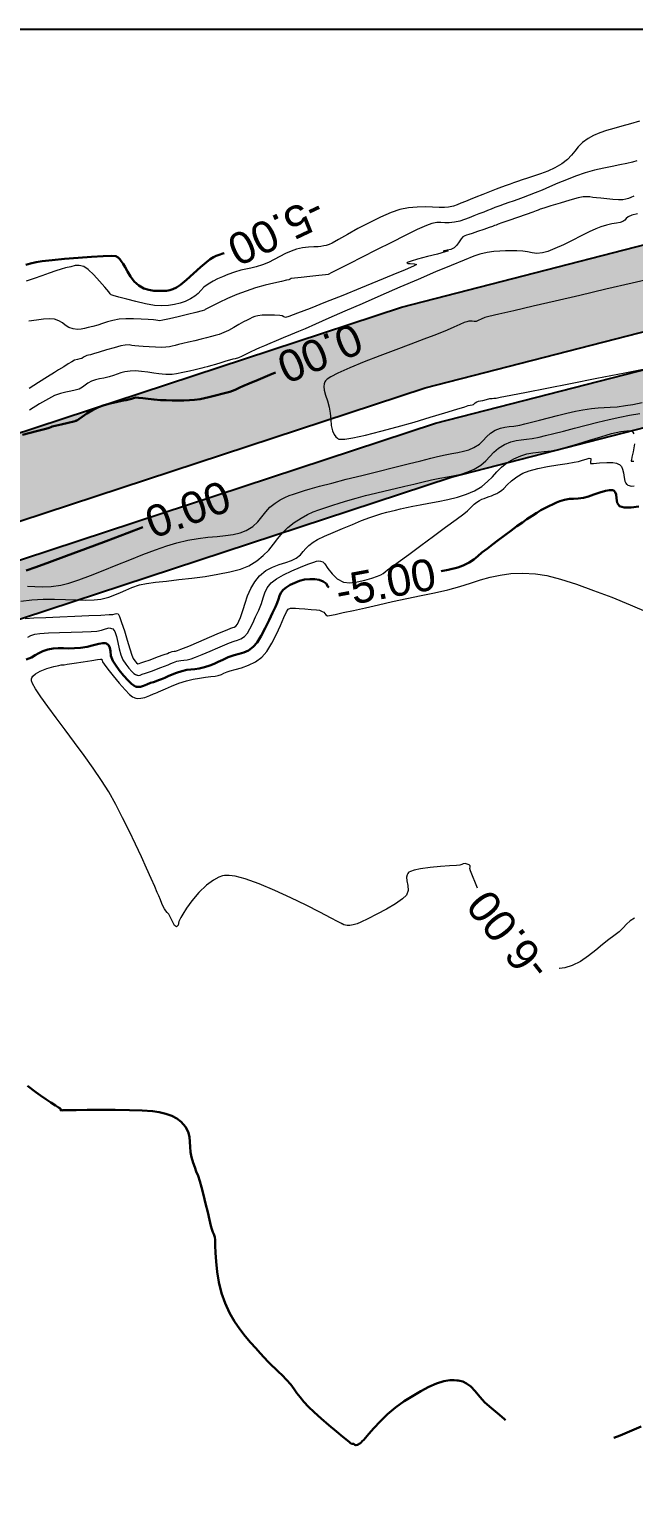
# Model space of a CAD drawing. Header units: metres. Extents: x 2662 to 3279, y 1027 to 1511.
# Drawn here: x 2917.3 to 2974.5, y 1308.1 to 1448 of the extents above; entities that cross this region are included whole.
import ezdxf

# ---------------------------------------------------------------- set-up
doc = ezdxf.new("R2010")
doc.units = ezdxf.units.M
doc.header["$LTSCALE"] = 1000
doc.layers.add('01 main point', color=1, linetype='Continuous')
doc.layers.add('BREAKWATER', color=210, linetype='Continuous')
for name, color, linetype, lineweight in [('CONT-MJR', 251, 'Continuous', 30), ('CONT-MNR', 252, 'Continuous', 9), ('TEXT KONT', 3, 'Continuous', 15)]:
    doc.layers.add(name, color=color, linetype=linetype, lineweight=lineweight)
doc.styles.get("Standard").update_dxf_attribs({"font": 'arial.ttf'})

# ---------------------------------------------------------------- blocks, each defined once
blk = doc.blocks.new('Break Water Opsi 1')
at = {"transparency": 33554636}
h = blk.add_hatch(dxfattribs=at)
h.set_pattern_fill('GRAVEL', scale=3)
h.set_pattern_definition([(228.012787504, (2.1637, 1.29784), (-24, -27), [0.403608, -39.957264141]), (184.969740728, (1.8937, 0.99784), (36, 3), [0.692604, -68.567774284]), (132.51044708, (1.2037, 0.93784), (30, -33), [0.488364, -48.348097788]), (267.273689006, (0.0337, 0.18784), (3, 60), [0.630714, -62.440674125]), (292.833654178, (0.0037, -0.44216), (-15, 36), [0.618465, -61.228119384]), (357.273689006, (0.2437, -1.01216), (-60, 3), [0.630714, -62.440674125]), (37.694240467, (0.8737, -1.04216), (-39, -30), [0.834087, -82.574545647]), (72.255328375, (1.5337, -0.53216), (21, 66), [0.787464, -77.95896449]), (121.429565615, (1.7737, 0.21784), (-24, 39), [0.63285, -62.65221933]), (175.23635831, (1.4437, 0.75784), (33, -3), [0.722496, -35.402287736]), (222.397437798, (0.7237, 0.817845), (-36, -33), [0.934344, -92.500125014]), (138.814074834, (3.0037, 0.15784), (-21, 18), [0.318903, -31.571534438]), (171.46923439, (2.7637, 0.36784), (39, -6), [0.606711, -60.064534248]), (225, (2.1637, 0.4578), (-3e-16, -3), [0.424263, -3.818377687]), (203.19859051, (1.9537, 0.81784), (15, 6), [0.228474, -22.618845318]), (291.80140949, (1.7437, 0.72784), (-3, 9), [0.323109, -15.832385421]), (30.96375653, (1.8637, 0.42784), (9, 6), [0.524787, -16.968068685]), (161.56505118, (2.3137, 0.6978), (6, -3), [0.379473, -9.10735998]), (16.389540334, (0.0037, 0.72784), (30, 9), [0.5316, -52.62853544]), (70.34617594, (0.5137, 0.87784), (-12, -33.00000000001), [0.445983, -44.152223242]), (293.19859051, (2.3137, 1.29784), (-6, 15), [0.456945, -22.390374318]), (343.610459666, (2.4937, 0.87784), (-30, 9), [0.5316, -52.62853544]), (339.44395478, (0.0037, -1.13216), (-15, 6), [0.51264, -25.119371236]), (294.77514057, (0.4837, -1.31216), (-15, 33), [0.429534, -42.52392919]), (66.80140949, (2.3437, -1.70216), (6, 15), [0.456945, -22.390374318]), (17.354024636, (2.5237, -1.28216), (-39, -12), [0.502893, -49.786270843]), (69.44395478, (0.8737, -1.70216), (-6, -15), [0.25632, -25.375691236]), (101.30993247, (2.1637, -1.70216), (-3, 12), [0.15297, -15.14408854]), (165.96375653, (2.1337, -1.55216), (9, -3), [0.618465, -11.750851877]), (186.009005957, (1.5337, -1.40216), (30, 3), [0.57315, -56.741769524]), (303.69006753, (1.8637, 0.15784), (-3, 6), [0.432666, -10.383987826]), (353.157226587, (2.1037, -0.20216), (51, -6), [0.755382, -74.782687872]), (60.9453959, (2.8537, -0.29216), (-12, -21), [0.308868, -30.578022423]), (90, (3.0037, -0.0222), (-3, 3), [0.18, -2.82]), (120.256437164, (1.4737, -1.31216), (12, -21), [0.416772, -41.260559968]), (48.012787504, (1.2637, -0.95216), (24, 27), [0.807216, -39.553656141]), (0, (1.8037, -0.3522), (3, 3), [0.78, -2.22]), (325.30484647, (2.5837, -0.35216), (30, -21), [0.474342, -46.959822903]), (254.0546041, (2.9737, -0.62216), (-3, -12), [0.436806, -21.403523668]), (207.645975364, (2.8537, -1.04216), (-57, -30), [0.711195, -70.408422547]), (175.42607874, (2.2237, -1.37216), (-39, 3), [0.752397, -74.487220224])])
edge = h.paths.add_edge_path()
edge.add_line((434236.99, 132320.77), (434220.09, 132319.87))
edge.add_line((434220.09, 132319.87), (434185.31, 132310.94))
edge.add_line((434185.31, 132310.94), (434093.62, 132280.81))
edge.add_arc((434096.96, 132273.09), 8.41, 113.3593, 282.647)
edge.add_line((434098.8, 132264.88), (434190.01, 132294.86))
edge.add_line((434190.01, 132294.86), (434222.64, 132303.23))
edge.add_line((434222.64, 132303.23), (434234.18, 132303.85))
edge.add_line((434234.18, 132303.85), (434387.13, 132242.39))
edge.add_line((434387.13, 132242.39), (434387.22, 132248.07))
edge.add_line((434387.22, 132248.07), (434235.07, 132309.2))
edge.add_line((434235.07, 132309.2), (434221.84, 132308.49))
edge.add_line((434221.84, 132308.49), (434188.53, 132299.95))
edge.add_line((434188.53, 132299.95), (434097.59, 132270.06))
edge.add_arc((434097.44, 132271.85), 1.8, 122.1228, 274.7299, ccw=False)
edge.add_line((434096.48, 132273.38), (434187.54, 132303.31))
edge.add_line((434187.54, 132303.31), (434221.3, 132311.97))
edge.add_line((434221.3, 132311.97), (434235.65, 132312.74))
edge.add_line((434235.65, 132312.74), (434388.52, 132251.32))
edge.add_line((434388.52, 132251.32), (434393.67, 132257.82))
edge.add_line((434393.67, 132257.82), (434236.99, 132320.77))
edge = h.paths.add_edge_path()
edge.add_line((434036.49, 132263.19), (433967.09, 132256.43))
edge.add_line((433967.09, 132256.43), (433969.34, 132248.66))
edge.add_line((433969.34, 132248.66), (434037.77, 132255.32))
edge.add_arc((434037.57, 132253.55), 1.79, -72.3842, 83.5066, ccw=False)
edge.add_line((434038.11, 132251.84), (433969.68, 132245.18))
edge.add_line((433969.68, 132245.18), (433969.55, 132239.84))
edge.add_line((433969.55, 132239.84), (434038.69, 132246.57))
edge.add_arc((434037.08, 132254.81), 8.4, 281.08, 454.0226)
at = {"layer": 'BREAKWATER', "color": 3, "elevation": 2.49}
for points in [[(434094, 132280.93), (434185.31, 132310.94), (434220.09, 132319.87), (434236.99, 132320.77), (434393.67, 132257.82)], [(434096.48, 132273.38), (434187.54, 132303.31), (434221.3, 132311.97), (434235.65, 132312.74), (434388.52, 132251.32)], [(434097.57, 132270.05), (434188.53, 132299.95), (434221.84, 132308.49), (434235.07, 132309.2), (434387.22, 132248.07)], [(434099.23, 132265.02), (434190.01, 132294.86), (434222.64, 132303.23), (434234.18, 132303.85), (434387.13, 132242.39)]]:
    blk.add_lwpolyline(points, dxfattribs=at)

msp = doc.modelspace()

# ---------------------------------------------------------------- linework, layer by layer
at = {"layer": '01 main point'}
msp.add_lwpolyline([(2684.6, 1092.67), (3187.11, 1092.67), (3187.11, 1448.02), (2684.6, 1448.02)], close=True, dxfattribs=at)
at = {"layer": 'CONT-MJR', "flags": 128}
for points, elevation in [([(2935.75, 1426.89), (2935.6, 1426.85), (2935.25, 1426.73), (2934.99, 1426.62), (2934.73, 1426.5), (2934.42, 1426.32), (2934.05, 1426.03), (2933.49, 1425.54), (2932.83, 1424.96), (2932.17, 1424.37), (2931.6, 1423.89), (2931.21, 1423.62), (2930.87, 1423.46), (2930.58, 1423.37), (2930.28, 1423.32), (2929.9, 1423.31), (2929.52, 1423.31), (2929.09, 1423.33), (2928.62, 1423.4), (2928.13, 1423.55), (2927.65, 1423.81), (2927.22, 1424.19), (2926.87, 1424.66), (2926.59, 1425.14), (2926.37, 1425.57), (2926.18, 1425.87), (2926, 1426.11), (2925.86, 1426.31), (2925.7, 1426.48), (2925.47, 1426.61), (2925.07, 1426.63), (2924.27, 1426.61), (2923.17, 1426.54), (2921.92, 1426.45), (2920.64, 1426.34), (2919.47, 1426.23), (2918.52, 1426.13), (2917.93, 1426.04), (2917.4, 1425.91), (2916.98, 1425.77)], -5), ([(2940.61, 1415.59), (2940.07, 1415.37), (2938.97, 1414.91), (2938.1, 1414.55), (2937.5, 1414.3), (2937.23, 1414.19), (2936.98, 1414.06), (2936.79, 1413.96), (2936.53, 1413.85), (2936.26, 1413.76), (2935.91, 1413.66), (2935.51, 1413.56), (2935.04, 1413.44), (2934.66, 1413.35), (2934.28, 1413.25), (2933.89, 1413.16), (2933.45, 1413.08), (2932.93, 1413.01), (2932.44, 1412.97), (2931.91, 1412.95), (2931.36, 1412.95), (2930.8, 1412.95), (2930.24, 1412.97), (2929.71, 1412.99), (2929.1, 1413.03), (2928.53, 1413.1), (2928.04, 1413.16), (2927.64, 1413.21), (2927.38, 1413.22), (2927.14, 1413.18), (2926.96, 1413.11), (2926.72, 1413.03), (2926.47, 1412.98), (2926.05, 1412.9), (2925.53, 1412.79), (2924.95, 1412.66), (2924.37, 1412.49), (2923.85, 1412.31), (2923.28, 1412.03), (2922.75, 1411.7), (2922.31, 1411.4), (2921.99, 1411.17), (2921.86, 1411.07), (2921.75, 1411.04), (2921.68, 1411.02), (2921.74, 1411.02), (2921.52, 1410.97), (2920.98, 1410.84), (2920.32, 1410.68), (2919.75, 1410.54), (2919.46, 1410.47), (2919.32, 1410.41), (2919.17, 1410.35), (2918.85, 1410.27), (2917.98, 1410.04), (2916.66, 1409.69)], -1), ([(2956.29, 1396.79), (2956.93, 1396.94), (2957.85, 1397.16), (2958.37, 1397.33), (2958.94, 1397.61), (2959.37, 1397.9), (2959.74, 1398.21), (2960.13, 1398.56), (2960.65, 1398.96), (2961.13, 1399.31), (2961.68, 1399.72), (2962.26, 1400.17), (2962.86, 1400.62), (2963.44, 1401.05), (2963.96, 1401.42), (2964.39, 1401.72), (2964.89, 1402.05), (2965.33, 1402.32), (2965.72, 1402.56), (2966.09, 1402.76), (2966.47, 1402.96), (2966.87, 1403.15), (2967.19, 1403.3), (2967.52, 1403.42), (2967.95, 1403.54), (2968.41, 1403.63), (2968.81, 1403.65), (2969.23, 1403.68), (2969.76, 1403.74), (2970.21, 1403.86), (2970.74, 1404.04), (2971.3, 1404.23), (2971.83, 1404.39), (2972.2, 1404.47), (2972.43, 1404.47), (2972.55, 1404.45), (2972.6, 1404.43), (2972.66, 1404.39), (2972.76, 1404.27), (2972.84, 1404.06), (2972.88, 1403.71), (2972.94, 1403.27), (2973.16, 1402.94), (2973.61, 1402.82), (2974.27, 1402.83), (2974.99, 1402.91)], -5), ([(2917.01, 1396.86), (2917.92, 1397.18), (2919.22, 1397.65), (2920.81, 1398.24), (2922.62, 1398.92), (2924.56, 1399.64), (2926.56, 1400.39), (2928.05, 1400.95)], -1), ([(2917.01, 1388.44), (2917.49, 1388.64), (2917.86, 1388.85), (2918.2, 1389.05), (2918.57, 1389.24), (2919.06, 1389.4), (2919.54, 1389.48), (2920.03, 1389.51), (2920.53, 1389.51), (2921.05, 1389.5), (2921.58, 1389.51), (2922.13, 1389.54), (2922.78, 1389.65), (2923.37, 1389.8), (2923.88, 1389.94), (2924.24, 1390), (2924.47, 1389.99), (2924.6, 1389.95), (2924.66, 1389.91), (2924.73, 1389.87), (2924.83, 1389.76), (2924.92, 1389.56), (2924.97, 1389.24), (2925.02, 1388.8), (2925.19, 1388.32), (2925.44, 1387.94), (2925.8, 1387.45), (2926.22, 1386.93), (2926.66, 1386.46), (2926.98, 1386.15), (2927.2, 1385.98), (2927.32, 1385.91), (2927.37, 1385.89), (2927.45, 1385.87), (2927.6, 1385.85), (2927.82, 1385.87), (2928.09, 1385.95), (2928.42, 1386.09), (2928.77, 1386.23), (2929.06, 1386.32), (2929.29, 1386.4), (2929.52, 1386.49), (2929.81, 1386.6), (2930.11, 1386.72), (2930.43, 1386.87), (2930.81, 1387.04), (2931.23, 1387.2), (2931.72, 1387.36), (2932.19, 1387.46), (2932.59, 1387.51), (2932.97, 1387.55), (2933.38, 1387.6), (2933.88, 1387.72), (2934.37, 1387.88), (2934.78, 1388.05), (2935.17, 1388.23), (2935.6, 1388.43), (2936.13, 1388.66), (2936.68, 1388.86), (2937.16, 1388.98), (2937.6, 1389.11), (2938.03, 1389.31), (2938.49, 1389.64), (2938.85, 1390.07), (2939.23, 1390.69), (2939.63, 1391.41), (2940, 1392.17), (2940.32, 1392.87), (2940.58, 1393.44), (2940.75, 1393.8), (2940.89, 1394.16), (2940.98, 1394.47), (2941.09, 1394.74), (2941.31, 1395.03), (2941.6, 1395.27), (2941.98, 1395.5), (2942.41, 1395.71), (2942.88, 1395.88), (2943.34, 1396), (2943.86, 1396.06), (2944.31, 1396.06), (2944.72, 1395.98), (2945.1, 1395.84), (2945.38, 1395.63), (2945.56, 1395.36), (2945.64, 1395.25)], -5), ([(2962.36, 1316.51), (2962.23, 1316.64), (2961.62, 1317.18), (2961.05, 1317.64), (2960.42, 1318.19), (2959.93, 1318.73), (2959.5, 1319.25), (2959.08, 1319.7), (2958.68, 1319.99), (2958.32, 1320.15), (2958.05, 1320.22), (2957.9, 1320.25), (2957.76, 1320.27), (2957.5, 1320.29), (2957.09, 1320.28), (2956.54, 1320.19), (2955.83, 1319.97), (2955.1, 1319.65), (2954.35, 1319.26), (2953.57, 1318.79), (2952.76, 1318.29), (2951.95, 1317.71), (2951.19, 1317.06), (2950.5, 1316.39), (2949.91, 1315.76), (2949.44, 1315.23), (2949.12, 1314.84), (2948.95, 1314.65), (2948.81, 1314.51), (2948.7, 1314.39), (2948.57, 1314.29), (2948.37, 1314.18), (2948.21, 1314.14), (2948.1, 1314.19), (2948, 1314.26), (2947.89, 1314.26), (2947.79, 1314.27), (2947.69, 1314.34), (2947.59, 1314.44), (2947.41, 1314.59), (2946.97, 1314.94), (2946.36, 1315.44), (2945.65, 1316.03), (2944.92, 1316.66), (2944.25, 1317.25), (2943.71, 1317.76), (2943.27, 1318.25), (2942.93, 1318.67), (2942.63, 1319.07), (2942.35, 1319.45), (2942.04, 1319.87), (2941.65, 1320.33), (2941.24, 1320.76), (2940.89, 1321.09), (2940.57, 1321.38), (2940.26, 1321.67), (2939.91, 1322.01), (2939.52, 1322.45), (2939.15, 1322.86), (2938.72, 1323.32), (2938.24, 1323.85), (2937.73, 1324.44), (2937.21, 1325.1), (2936.71, 1325.84), (2936.24, 1326.66), (2935.82, 1327.56), (2935.48, 1328.53), (2935.24, 1329.55), (2935.08, 1330.55), (2934.98, 1331.5), (2934.92, 1332.34), (2934.89, 1333.04), (2934.88, 1333.55), (2934.85, 1333.81), (2934.76, 1334.09), (2934.67, 1334.3), (2934.56, 1334.57), (2934.49, 1334.88), (2934.35, 1335.44), (2934.18, 1336.18), (2933.98, 1337), (2933.78, 1337.82), (2933.6, 1338.55), (2933.44, 1339.1), (2933.27, 1339.63), (2933.1, 1340.04), (2932.95, 1340.42), (2932.79, 1340.83), (2932.63, 1341.37), (2932.54, 1341.87), (2932.51, 1342.36), (2932.5, 1342.84), (2932.46, 1343.31), (2932.34, 1343.78), (2932.08, 1344.25), (2931.68, 1344.72), (2931.25, 1345.05), (2930.78, 1345.29), (2930.23, 1345.47), (2929.57, 1345.65), (2928.96, 1345.74), (2927.98, 1345.8), (2926.77, 1345.84), (2925.42, 1345.86), (2924.05, 1345.86), (2922.78, 1345.85), (2921.72, 1345.84), (2920.98, 1345.83), (2920.68, 1345.83), (2920.48, 1345.82), (2920.36, 1345.81), (2920.29, 1345.83), (2920.23, 1345.84), (2920.28, 1345.91), (2920.24, 1345.95), (2920.19, 1346), (2920.07, 1346.07), (2919.77, 1346.27), (2919.34, 1346.55), (2918.85, 1346.87), (2918.35, 1347.22), (2917.92, 1347.53), (2917.12, 1348.14)], -5), ([(2975.22, 1315.91), (2974.32, 1315.52), (2973.23, 1315.07), (2972.62, 1314.84)], -5)]:
    msp.add_lwpolyline(points, dxfattribs=dict(at, elevation=elevation))
at = {"layer": 'CONT-MNR', "flags": 128}
for points, elevation in [([(2975.04, 1439.37), (2974.19, 1439.12), (2973.39, 1438.9), (2972.63, 1438.68), (2971.93, 1438.47), (2971.28, 1438.25), (2970.7, 1438), (2970.18, 1437.73), (2969.64, 1437.34), (2969.25, 1436.94), (2968.94, 1436.54), (2968.62, 1436.14), (2968.24, 1435.73), (2967.71, 1435.32), (2967.05, 1434.95), (2966.36, 1434.64), (2965.68, 1434.38), (2965.03, 1434.17), (2964.45, 1433.98), (2963.95, 1433.82), (2963.5, 1433.65), (2963.13, 1433.52), (2962.8, 1433.41), (2962.43, 1433.29), (2961.98, 1433.12), (2961.47, 1432.93), (2960.86, 1432.69), (2960.21, 1432.42), (2959.57, 1432.16), (2959.01, 1431.94), (2958.57, 1431.77), (2958.13, 1431.6), (2957.78, 1431.46), (2957.43, 1431.34), (2956.97, 1431.23), (2956.59, 1431.2), (2956.08, 1431.21), (2955.46, 1431.24), (2954.76, 1431.26), (2953.99, 1431.24), (2953.19, 1431.17), (2952.36, 1431), (2951.53, 1430.72), (2950.54, 1430.29), (2949.47, 1429.76), (2948.4, 1429.2), (2947.41, 1428.65), (2946.57, 1428.18), (2945.96, 1427.84), (2945.66, 1427.69), (2945.39, 1427.61), (2945.18, 1427.56), (2944.9, 1427.51), (2944.62, 1427.49), (2944.22, 1427.48), (2943.72, 1427.45), (2943.16, 1427.38), (2942.57, 1427.25), (2942.07, 1427.08), (2941.55, 1426.84), (2941.02, 1426.56), (2940.47, 1426.28), (2939.92, 1426.01), (2939.35, 1425.77), (2938.75, 1425.58), (2938.25, 1425.47), (2937.8, 1425.38), (2937.31, 1425.26), (2936.71, 1425.07), (2936.09, 1424.85), (2935.57, 1424.65), (2935.11, 1424.45), (2934.68, 1424.23), (2934.21, 1423.95), (2933.81, 1423.65), (2933.52, 1423.36), (2933.27, 1423.08), (2932.97, 1422.81), (2932.55, 1422.55), (2932.06, 1422.32), (2931.57, 1422.14), (2931.04, 1422.01), (2930.46, 1421.92), (2929.78, 1421.89), (2929.13, 1421.94), (2928.3, 1422.09), (2927.39, 1422.3), (2926.52, 1422.52), (2925.76, 1422.73), (2925.23, 1422.88), (2925.03, 1422.94), (2924.99, 1422.99), (2924.96, 1423.04), (2924.81, 1423.22), (2924.45, 1423.66), (2923.95, 1424.24), (2923.4, 1424.84), (2922.87, 1425.34), (2922.46, 1425.61), (2922.02, 1425.72), (2921.63, 1425.7), (2921.22, 1425.6), (2920.72, 1425.48), (2920.32, 1425.38), (2919.8, 1425.21), (2919.18, 1424.99), (2918.49, 1424.75), (2917.76, 1424.49), (2917.01, 1424.24)], -4), ([(2974.79, 1435.6), (2974.38, 1435.47), (2973.84, 1435.35), (2973.2, 1435.23), (2972.46, 1435.09), (2971.66, 1434.92), (2970.8, 1434.72), (2969.9, 1434.47), (2969, 1434.16), (2968.14, 1433.83), (2967.31, 1433.5), (2966.54, 1433.16), (2965.83, 1432.85), (2965.18, 1432.57), (2964.61, 1432.35), (2964.04, 1432.14), (2963.54, 1431.96), (2963.09, 1431.81), (2962.67, 1431.67), (2962.25, 1431.52), (2961.83, 1431.37), (2961.37, 1431.19), (2961, 1431.04), (2960.67, 1430.91), (2960.31, 1430.76), (2959.85, 1430.59), (2959.36, 1430.4), (2958.92, 1430.22), (2958.5, 1430.06), (2958.05, 1429.92), (2957.54, 1429.8), (2957.04, 1429.75), (2956.63, 1429.76), (2956.26, 1429.79), (2955.86, 1429.78), (2955.38, 1429.7), (2954.88, 1429.5), (2954.02, 1429.11), (2952.87, 1428.55), (2951.56, 1427.9), (2950.17, 1427.2), (2948.8, 1426.51), (2947.57, 1425.88), (2946.56, 1425.36), (2945.88, 1425.01), (2945.63, 1424.88), (2945.58, 1424.87), (2945.32, 1424.84), (2944.69, 1424.77), (2943.86, 1424.68), (2943.03, 1424.59), (2942.38, 1424.51), (2942.09, 1424.48), (2941.97, 1424.42), (2941.85, 1424.37), (2941.64, 1424.32), (2941.15, 1424.21), (2940.45, 1424.05), (2939.61, 1423.84), (2938.71, 1423.59), (2937.81, 1423.3), (2936.93, 1422.96), (2936.06, 1422.58), (2935.27, 1422.22), (2934.62, 1421.9), (2934.18, 1421.68), (2934.01, 1421.59), (2933.95, 1421.54), (2933.89, 1421.49), (2933.65, 1421.43), (2933.06, 1421.28), (2932.26, 1421.08), (2931.38, 1420.87), (2930.56, 1420.67), (2929.94, 1420.53), (2929.65, 1420.47), (2929.47, 1420.5), (2929.28, 1420.55), (2929.04, 1420.58), (2928.55, 1420.61), (2927.89, 1420.65), (2927.16, 1420.67), (2926.43, 1420.67), (2925.8, 1420.63), (2925.19, 1420.52), (2924.68, 1420.37), (2924.23, 1420.22), (2923.79, 1420.07), (2923.32, 1419.95), (2922.88, 1419.85), (2922.52, 1419.76), (2922.2, 1419.69), (2921.85, 1419.67), (2921.43, 1419.72), (2921.02, 1419.86), (2920.7, 1420.06), (2920.42, 1420.29), (2920.1, 1420.49), (2919.68, 1420.63), (2919.23, 1420.66), (2918.64, 1420.63), (2917.96, 1420.55), (2917.24, 1420.44)], -3), ([(2974.51, 1432.26), (2974.23, 1432.13), (2974, 1432.04), (2973.76, 1431.98), (2973.46, 1431.93), (2973.07, 1431.93), (2972.54, 1431.96), (2971.96, 1432.02), (2971.4, 1432.07), (2970.98, 1432.11), (2970.62, 1432.15), (2970.34, 1432.2), (2970.06, 1432.22), (2969.71, 1432.21), (2969.23, 1432.1), (2968.45, 1431.89), (2967.54, 1431.62), (2966.67, 1431.35), (2965.98, 1431.14), (2965.66, 1431.03), (2965.46, 1430.96), (2965.27, 1430.88), (2964.96, 1430.77), (2964.31, 1430.54), (2963.5, 1430.25), (2962.68, 1429.97), (2962.01, 1429.74), (2961.67, 1429.62), (2961.48, 1429.54), (2961.33, 1429.48), (2961.13, 1429.4), (2960.83, 1429.3), (2960.31, 1429.12), (2959.72, 1428.93), (2959.2, 1428.75), (2958.89, 1428.65), (2958.68, 1428.58), (2958.51, 1428.53), (2958.33, 1428.42), (2958.16, 1428.23), (2957.98, 1427.94), (2957.77, 1427.62), (2957.51, 1427.37), (2957.18, 1427.23), (2956.83, 1427.15), (2956.56, 1427.11), (2956.45, 1427.08), (2956.58, 1427.07), (2956.8, 1427.1), (2956.93, 1427.09), (2956.64, 1427), (2955.92, 1426.8), (2954.98, 1426.56), (2954.04, 1426.31), (2953.44, 1426.13), (2953.14, 1426.03), (2953.05, 1425.99), (2953.03, 1425.97), (2953.05, 1425.95), (2953.13, 1425.91), (2953.35, 1425.89), (2953.71, 1425.88), (2953.95, 1425.8), (2953.67, 1425.65), (2952.88, 1425.31), (2951.71, 1424.82), (2950.26, 1424.22), (2948.65, 1423.56), (2946.97, 1422.89), (2945.34, 1422.24), (2943.88, 1421.66), (2942.68, 1421.2), (2941.87, 1420.89), (2941.55, 1420.78), (2941.4, 1420.86), (2941.24, 1420.96), (2940.99, 1420.99), (2940.5, 1421.01), (2939.91, 1421.01), (2939.34, 1421), (2938.93, 1420.96), (2938.63, 1420.88), (2938.4, 1420.79), (2938.18, 1420.68), (2937.9, 1420.54), (2937.57, 1420.37), (2937.14, 1420.12), (2936.65, 1419.84), (2936.16, 1419.58), (2935.7, 1419.37), (2935.25, 1419.19), (2934.89, 1419.09), (2934.53, 1418.99), (2934.06, 1418.87), (2933.55, 1418.74), (2932.96, 1418.6), (2932.37, 1418.46), (2931.83, 1418.34), (2931.42, 1418.24), (2931.09, 1418.16), (2930.82, 1418.09), (2930.56, 1418.03), (2930.21, 1417.99), (2929.79, 1417.97), (2929.24, 1417.98), (2928.64, 1418.01), (2928.08, 1418.04), (2927.65, 1418.07), (2927.29, 1418.11), (2927.01, 1418.16), (2926.74, 1418.2), (2926.38, 1418.19), (2925.96, 1418.11), (2925.33, 1417.94), (2924.61, 1417.73), (2923.92, 1417.52), (2923.38, 1417.36), (2923.09, 1417.27), (2922.9, 1417.23), (2922.75, 1417.2), (2922.6, 1417.15), (2922.42, 1417.04), (2922.25, 1416.93), (2922.06, 1416.88), (2921.84, 1416.83), (2921.57, 1416.75), (2921.31, 1416.61), (2920.96, 1416.4), (2920.55, 1416.14), (2920.07, 1415.84), (2919.67, 1415.59), (2919, 1415.17), (2918.17, 1414.64), (2917.27, 1414.07)], -2), ([(2974.86, 1430.61), (2974.33, 1430.46), (2973.98, 1430.33), (2973.79, 1430.17), (2973.66, 1430.01), (2973.46, 1429.86), (2973.23, 1429.79), (2972.87, 1429.72), (2972.42, 1429.64), (2971.91, 1429.53), (2971.38, 1429.38), (2970.93, 1429.19), (2970.29, 1428.89), (2969.52, 1428.51), (2968.68, 1428.09), (2967.84, 1427.68), (2967.05, 1427.32), (2966.38, 1427.05), (2965.88, 1426.9), (2965.33, 1426.86), (2964.88, 1426.9), (2964.46, 1426.99), (2964, 1427.07), (2963.43, 1427.11), (2962.89, 1427.11), (2962.36, 1427.1), (2961.82, 1427.08), (2961.25, 1427.03), (2960.62, 1426.93), (2959.92, 1426.77), (2959.36, 1426.58), (2958.44, 1426.22), (2957.21, 1425.72), (2955.74, 1425.1), (2954.1, 1424.4), (2952.35, 1423.65), (2950.57, 1422.87), (2948.81, 1422.1), (2947.15, 1421.38), (2945.65, 1420.72), (2944.38, 1420.16), (2943.4, 1419.73), (2942.78, 1419.47), (2942.03, 1419.15), (2941.32, 1418.86), (2940.66, 1418.59), (2940.06, 1418.34), (2939.54, 1418.12), (2939.09, 1417.93), (2938.72, 1417.78), (2938.21, 1417.53), (2937.76, 1417.31), (2937.39, 1417.12), (2937.09, 1416.99), (2936.79, 1416.89), (2936.55, 1416.84), (2936.24, 1416.76), (2935.91, 1416.66), (2935.43, 1416.52), (2934.91, 1416.36), (2934.44, 1416.22), (2934.12, 1416.13), (2933.85, 1416.06), (2933.63, 1416), (2933.36, 1415.94), (2933, 1415.86), (2932.44, 1415.73), (2931.81, 1415.59), (2931.23, 1415.47), (2930.83, 1415.41), (2930.49, 1415.39), (2930.21, 1415.41), (2929.86, 1415.44), (2929.55, 1415.47), (2929.08, 1415.54), (2928.52, 1415.63), (2927.92, 1415.7), (2927.34, 1415.74), (2926.83, 1415.73), (2926.35, 1415.67), (2925.96, 1415.56), (2925.61, 1415.44), (2925.26, 1415.31), (2924.85, 1415.18), (2924.35, 1415.06), (2923.94, 1414.98), (2923.56, 1414.89), (2923.17, 1414.76), (2922.83, 1414.58), (2922.59, 1414.4), (2922.34, 1414.21), (2922, 1414.03), (2921.64, 1413.91), (2921.23, 1413.83), (2920.76, 1413.74), (2920.25, 1413.61), (2919.69, 1413.41), (2919.1, 1413.11), (2918.26, 1412.62), (2917.3, 1412.04)], -1), ([(2976.8, 1424.61), (2974.35, 1424.04), (2971.86, 1423.46), (2969.41, 1422.89), (2967.08, 1422.35), (2964.97, 1421.86), (2963.16, 1421.44), (2961.74, 1421.11), (2960.79, 1420.88), (2960.41, 1420.79), (2960.06, 1420.64), (2959.78, 1420.5), (2959.59, 1420.42), (2959.41, 1420.43), (2959.22, 1420.45), (2959.06, 1420.45), (2958.9, 1420.44), (2958.7, 1420.4), (2958.46, 1420.31), (2958.03, 1420.13), (2957.47, 1419.89), (2956.83, 1419.6), (2956.15, 1419.31), (2955.58, 1419.09), (2954.63, 1418.73), (2953.39, 1418.27), (2951.97, 1417.74), (2950.47, 1417.17), (2949, 1416.59), (2947.64, 1416.03), (2946.51, 1415.52), (2945.83, 1415.18), (2945.5, 1414.97), (2945.36, 1414.85), (2945.33, 1414.8), (2945.28, 1414.71), (2945.21, 1414.53), (2945.17, 1414.27), (2945.2, 1413.91), (2945.33, 1413.44), (2945.51, 1412.91), (2945.68, 1412.31), (2945.77, 1411.74), (2945.82, 1411.16), (2945.88, 1410.59), (2945.99, 1410.08), (2946.15, 1409.72), (2946.32, 1409.5), (2946.46, 1409.38), (2946.54, 1409.33), (2946.6, 1409.3), (2946.77, 1409.28), (2947.16, 1409.3), (2947.91, 1409.42), (2949.12, 1409.68), (2950.56, 1410.04), (2952.12, 1410.46), (2953.72, 1410.91), (2955.25, 1411.37), (2956.63, 1411.78), (2957.75, 1412.12), (2958.51, 1412.36), (2958.83, 1412.46), (2959.03, 1412.5), (2959.2, 1412.53), (2959.35, 1412.58), (2959.5, 1412.71), (2959.65, 1412.83), (2959.81, 1412.87), (2959.99, 1412.9), (2960.23, 1412.96), (2960.57, 1413.05), (2960.88, 1413.12), (2961.1, 1413.14), (2961.27, 1413.15), (2961.48, 1413.17), (2961.87, 1413.25), (2962.86, 1413.44), (2964.36, 1413.74), (2966.28, 1414.12), (2968.53, 1414.56), (2971.02, 1415.05), (2973.65, 1415.57), (2976.33, 1416.1)], 1), ([(2917.11, 1395.39), (2917.81, 1395.34), (2918.55, 1395.31), (2919.36, 1395.34), (2920.27, 1395.47), (2921.04, 1395.67), (2921.99, 1395.99), (2923.09, 1396.39), (2924.28, 1396.86), (2925.53, 1397.36), (2926.8, 1397.88), (2928.04, 1398.37), (2929.23, 1398.82), (2930.31, 1399.21), (2931.25, 1399.49), (2932.29, 1399.73), (2933.28, 1399.9), (2934.2, 1400.01), (2935.07, 1400.09), (2935.86, 1400.17), (2936.59, 1400.27), (2937.24, 1400.43), (2937.82, 1400.65), (2938.44, 1401.04), (2938.92, 1401.48), (2939.31, 1401.95), (2939.67, 1402.41), (2940.06, 1402.86), (2940.55, 1403.25), (2941.05, 1403.56), (2941.48, 1403.78), (2941.88, 1403.95), (2942.29, 1404.1), (2942.76, 1404.25), (2943.33, 1404.43), (2943.87, 1404.6), (2944.76, 1404.84), (2945.93, 1405.14), (2947.28, 1405.49), (2948.76, 1405.86), (2950.29, 1406.24), (2951.78, 1406.61), (2953.16, 1406.96), (2954.36, 1407.25), (2955.31, 1407.49), (2955.92, 1407.64), (2956.64, 1407.8), (2957.28, 1407.92), (2957.85, 1408.02), (2958.38, 1408.14), (2958.88, 1408.28), (2959.38, 1408.49), (2959.89, 1408.81), (2960.26, 1409.16), (2960.58, 1409.51), (2960.93, 1409.84), (2961.39, 1410.13), (2961.89, 1410.33), (2962.31, 1410.42), (2962.72, 1410.47), (2963.16, 1410.52), (2963.71, 1410.62), (2964.19, 1410.73), (2964.83, 1410.9), (2965.59, 1411.1), (2966.43, 1411.32), (2967.3, 1411.54), (2968.17, 1411.75), (2968.98, 1411.93), (2969.7, 1412.07), (2970.49, 1412.19), (2971.13, 1412.25), (2971.71, 1412.28), (2972.28, 1412.31), (2972.93, 1412.36), (2973.72, 1412.46), (2974.41, 1412.57), (2975.29, 1412.74)], -1), ([(2916.49, 1393.98), (2917.52, 1394.1), (2918.59, 1394.15), (2919.67, 1394.15), (2920.72, 1394.12), (2921.72, 1394.08), (2922.63, 1394.06), (2923.43, 1394.08), (2924.07, 1394.15), (2924.81, 1394.34), (2925.4, 1394.55), (2925.91, 1394.78), (2926.42, 1395.02), (2927, 1395.26), (2927.73, 1395.5), (2928.37, 1395.63), (2929.23, 1395.75), (2930.27, 1395.87), (2931.44, 1396), (2932.68, 1396.15), (2933.93, 1396.31), (2935.15, 1396.51), (2936.28, 1396.73), (2937.27, 1397), (2938.06, 1397.31), (2938.82, 1397.77), (2939.43, 1398.27), (2939.95, 1398.8), (2940.4, 1399.35), (2940.82, 1399.9), (2941.26, 1400.44), (2941.76, 1400.94), (2942.35, 1401.4), (2943.03, 1401.82), (2943.62, 1402.15), (2944.17, 1402.4), (2944.71, 1402.6), (2945.28, 1402.8), (2945.94, 1403), (2946.72, 1403.26), (2947.43, 1403.49), (2948.24, 1403.72), (2949.12, 1403.95), (2950.05, 1404.18), (2950.99, 1404.4), (2951.92, 1404.63), (2952.83, 1404.84), (2953.69, 1405.04), (2954.46, 1405.23), (2955.35, 1405.43), (2956.15, 1405.59), (2956.87, 1405.72), (2957.54, 1405.84), (2958.18, 1405.99), (2958.79, 1406.19), (2959.4, 1406.45), (2960.02, 1406.83), (2960.49, 1407.23), (2960.88, 1407.65), (2961.26, 1408.06), (2961.7, 1408.44), (2962.27, 1408.78), (2962.87, 1409.03), (2963.38, 1409.16), (2963.86, 1409.24), (2964.35, 1409.29), (2964.9, 1409.35), (2965.56, 1409.47), (2966.16, 1409.62), (2966.94, 1409.82), (2967.87, 1410.06), (2968.9, 1410.34), (2969.99, 1410.62), (2971.1, 1410.9), (2972.19, 1411.16), (2973.2, 1411.38), (2974.11, 1411.55), (2975.09, 1411.7)], -2), ([(2916.91, 1392.33), (2917.72, 1392.38), (2918.86, 1392.43), (2920.19, 1392.49), (2921.59, 1392.55), (2922.92, 1392.61), (2924.05, 1392.65), (2924.86, 1392.69), (2925.21, 1392.71), (2925.41, 1392.76), (2925.57, 1392.81), (2925.71, 1392.78), (2925.83, 1392.53), (2926.03, 1391.94), (2926.29, 1391.15), (2926.56, 1390.28), (2926.81, 1389.47), (2927.01, 1388.85), (2927.12, 1388.54), (2927.28, 1388.31), (2927.44, 1388.14), (2927.56, 1388.05), (2927.7, 1388.07), (2927.84, 1388.12), (2928.13, 1388.22), (2928.72, 1388.43), (2929.43, 1388.69), (2930.05, 1388.91), (2930.38, 1389.03), (2930.54, 1389.1), (2930.66, 1389.15), (2930.82, 1389.21), (2930.99, 1389.24), (2931.14, 1389.25), (2931.32, 1389.29), (2931.65, 1389.42), (2932.38, 1389.72), (2933.33, 1390.12), (2934.36, 1390.56), (2935.31, 1390.96), (2936.03, 1391.26), (2936.37, 1391.41), (2936.55, 1391.46), (2936.69, 1391.51), (2936.84, 1391.6), (2936.99, 1391.8), (2937.13, 1392.08), (2937.29, 1392.43), (2937.39, 1392.71), (2937.53, 1393.18), (2937.72, 1393.78), (2937.96, 1394.46), (2938.27, 1395.16), (2938.64, 1395.81), (2939.08, 1396.37), (2939.68, 1396.86), (2940.31, 1397.19), (2940.95, 1397.43), (2941.56, 1397.62), (2942.11, 1397.8), (2942.56, 1398.03), (2942.95, 1398.35), (2943.23, 1398.65), (2943.47, 1398.94), (2943.75, 1399.24), (2944.15, 1399.55), (2944.58, 1399.79), (2945.24, 1400.1), (2946.05, 1400.47), (2946.95, 1400.85), (2947.88, 1401.23), (2948.75, 1401.58), (2949.52, 1401.87), (2950.1, 1402.08), (2950.67, 1402.26), (2951.13, 1402.39), (2951.54, 1402.49), (2951.96, 1402.58), (2952.43, 1402.69), (2953.01, 1402.82), (2953.58, 1402.95), (2954.29, 1403.08), (2955.11, 1403.22), (2956, 1403.39), (2956.91, 1403.58), (2957.81, 1403.81), (2958.66, 1404.08), (2959.42, 1404.41), (2960.12, 1404.82), (2960.67, 1405.27), (2961.13, 1405.73), (2961.55, 1406.19), (2961.98, 1406.64), (2962.49, 1407.06), (2963.14, 1407.43), (2963.81, 1407.72), (2964.4, 1407.89), (2964.94, 1407.99), (2965.48, 1408.05), (2966.04, 1408.11), (2966.68, 1408.19), (2967.42, 1408.33), (2968.24, 1408.55), (2969.22, 1408.84), (2970.3, 1409.18), (2971.38, 1409.51), (2972.41, 1409.81), (2973.29, 1410.01), (2973.85, 1410.09), (2974.16, 1410.09), (2974.31, 1410.05), (2974.36, 1410.02), (2974.42, 1409.95), (2974.51, 1409.78)], -3), ([(2974.56, 1408.84), (2974.44, 1408.09), (2974.33, 1407.58), (2974.28, 1407.32), (2974.26, 1407.23), (2974.26, 1407.22), (2974.28, 1407.21), (2974.33, 1407.2), (2974.42, 1407.21), (2974.51, 1407.21)], -3), ([(2917.16, 1390.57), (2917.43, 1390.72), (2917.81, 1390.85), (2918.29, 1390.91), (2919.11, 1390.96), (2920.16, 1391), (2921.27, 1391.03), (2922.32, 1391.06), (2923.16, 1391.09), (2923.67, 1391.12), (2924.13, 1391.22), (2924.52, 1391.36), (2924.86, 1391.44), (2925.19, 1391.35), (2925.38, 1391.09), (2925.54, 1390.64), (2925.68, 1390.06), (2925.81, 1389.46), (2925.97, 1388.89), (2926.16, 1388.43), (2926.43, 1388.01), (2926.71, 1387.63), (2926.99, 1387.32), (2927.2, 1387.13), (2927.35, 1387.03), (2927.43, 1386.99), (2927.47, 1386.97), (2927.53, 1386.96), (2927.64, 1386.95), (2927.79, 1386.97), (2927.99, 1387.05), (2928.3, 1387.17), (2928.58, 1387.26), (2928.94, 1387.39), (2929.34, 1387.54), (2929.74, 1387.68), (2930.1, 1387.82), (2930.43, 1387.95), (2930.68, 1388.07), (2930.93, 1388.17), (2931.27, 1388.28), (2931.62, 1388.36), (2931.92, 1388.39), (2932.22, 1388.42), (2932.6, 1388.5), (2933.02, 1388.66), (2933.66, 1388.92), (2934.4, 1389.23), (2935.15, 1389.56), (2935.8, 1389.84), (2936.25, 1390.03), (2936.67, 1390.18), (2937.01, 1390.27), (2937.33, 1390.39), (2937.66, 1390.62), (2937.93, 1390.94), (2938.18, 1391.36), (2938.44, 1391.88), (2938.71, 1392.47), (2939.02, 1393.12), (2939.28, 1393.74), (2939.44, 1394.27), (2939.59, 1394.75), (2939.81, 1395.22), (2940.19, 1395.7), (2940.68, 1396.08), (2941.36, 1396.47), (2942.15, 1396.85), (2942.95, 1397.19), (2943.66, 1397.47), (2944.21, 1397.66), (2944.48, 1397.75), (2944.69, 1397.78), (2944.87, 1397.76), (2945.06, 1397.69), (2945.25, 1397.49), (2945.55, 1397.06), (2945.95, 1396.55), (2946.44, 1396.08), (2947.02, 1395.77), (2947.62, 1395.71), (2948.32, 1395.78), (2949.05, 1395.95), (2949.72, 1396.15), (2950.25, 1396.34), (2950.55, 1396.46), (2950.8, 1396.59), (2950.98, 1396.74), (2951.2, 1396.92), (2951.52, 1397.16), (2952.22, 1397.67), (2953.2, 1398.39), (2954.34, 1399.23), (2955.54, 1400.11), (2956.68, 1400.96), (2957.68, 1401.69), (2958.41, 1402.23), (2958.76, 1402.51), (2959.02, 1402.75), (2959.21, 1402.95), (2959.4, 1403.14), (2959.64, 1403.33), (2959.9, 1403.49), (2960.13, 1403.6), (2960.35, 1403.68), (2960.58, 1403.77), (2960.83, 1403.87), (2961.04, 1403.93), (2961.29, 1404.04), (2961.54, 1404.16), (2961.74, 1404.27), (2961.98, 1404.43), (2962.21, 1404.63), (2962.53, 1404.96), (2962.94, 1405.35), (2963.44, 1405.74), (2964.01, 1406.08), (2964.6, 1406.29), (2965.41, 1406.5), (2966.35, 1406.69), (2967.31, 1406.86), (2968.19, 1407), (2968.88, 1407.12), (2969.28, 1407.19), (2969.66, 1407.29), (2970.01, 1407.4), (2970.29, 1407.48), (2970.44, 1407.47), (2970.45, 1407.34), (2970.4, 1407.16), (2970.42, 1407), (2970.68, 1406.99), (2971.25, 1407.04), (2971.95, 1407.08), (2972.51, 1407.07), (2972.87, 1407.01), (2973.07, 1406.93), (2973.15, 1406.88), (2973.22, 1406.82), (2973.33, 1406.69), (2973.45, 1406.46), (2973.54, 1406.11), (2973.6, 1405.65), (2973.66, 1405.32), (2973.74, 1405.13), (2973.82, 1405.02), (2973.87, 1404.99), (2973.94, 1404.95), (2974.07, 1404.89), (2974.27, 1404.85), (2974.54, 1404.86)], -4), ([(2959.72, 1366.81), (2959.51, 1367.28), (2959.24, 1367.98), (2959.06, 1368.46), (2959, 1368.67), (2959.02, 1368.82), (2959.02, 1368.95), (2958.92, 1369.03), (2958.75, 1369.1), (2958.54, 1369.14), (2958.36, 1369.11), (2958.22, 1369.05), (2958.05, 1368.99), (2957.73, 1368.97), (2957.07, 1368.93), (2956.2, 1368.86), (2955.24, 1368.77), (2954.33, 1368.65), (2953.72, 1368.53), (2953.38, 1368.41), (2953.23, 1368.33), (2953.18, 1368.29), (2953.12, 1368.22), (2953.05, 1368.08), (2953, 1367.85), (2953.02, 1367.51), (2953.11, 1367.07), (2953.14, 1366.61), (2952.99, 1366.17), (2952.62, 1365.81), (2951.94, 1365.35), (2951.09, 1364.85), (2950.18, 1364.35), (2949.34, 1363.92), (2948.68, 1363.6), (2948.32, 1363.44), (2947.96, 1363.34), (2947.64, 1363.29), (2947.39, 1363.29), (2947.21, 1363.31), (2947.07, 1363.37), (2946.89, 1363.44), (2946.87, 1363.45), (2946.77, 1363.5), (2946.47, 1363.66), (2945.86, 1363.98), (2944.79, 1364.54), (2943.49, 1365.2), (2942.04, 1365.9), (2940.53, 1366.6), (2939.05, 1367.22), (2937.71, 1367.7), (2936.78, 1367.95), (2936.21, 1368.03), (2935.9, 1368.03), (2935.77, 1368.02), (2935.59, 1367.98), (2935.23, 1367.86), (2934.72, 1367.59), (2934.07, 1367.12), (2933.33, 1366.4), (2932.69, 1365.63), (2932.18, 1364.92), (2931.81, 1364.36), (2931.62, 1364.05), (2931.45, 1363.67), (2931.37, 1363.32), (2931.23, 1363.16), (2931.05, 1363.3), (2930.85, 1363.66), (2930.66, 1364.06), (2930.5, 1364.35), (2930.35, 1364.53), (2930.22, 1364.67), (2930.08, 1364.86), (2929.97, 1365.08), (2929.85, 1365.37), (2929.71, 1365.71), (2929.54, 1366.1), (2929.4, 1366.41), (2929.16, 1366.97), (2928.82, 1367.75), (2928.39, 1368.7), (2927.9, 1369.79), (2927.35, 1370.98), (2926.75, 1372.23), (2926.12, 1373.49), (2925.47, 1374.74), (2924.81, 1375.92), (2924.14, 1377.01), (2923.35, 1378.17), (2922.49, 1379.38), (2921.58, 1380.6), (2920.68, 1381.8), (2919.82, 1382.94), (2919.04, 1383.99), (2918.38, 1384.92), (2917.87, 1385.69), (2917.61, 1386.17), (2917.51, 1386.44), (2917.49, 1386.58), (2917.5, 1386.63), (2917.53, 1386.71), (2917.64, 1386.88), (2917.88, 1387.09), (2918.31, 1387.35), (2918.96, 1387.6), (2919.6, 1387.78), (2920.09, 1387.89), (2920.32, 1387.94), (2920.45, 1387.95), (2920.6, 1387.95), (2920.89, 1388), (2921.54, 1388.1), (2922.38, 1388.24), (2923.21, 1388.37), (2923.75, 1388.44), (2924.02, 1388.48), (2924.11, 1388.48), (2924.13, 1388.48), (2924.15, 1388.47), (2924.17, 1388.42), (2924.19, 1388.34), (2924.22, 1388.22), (2924.37, 1388.01), (2924.72, 1387.54), (2925.22, 1386.91), (2925.79, 1386.22), (2926.36, 1385.57), (2926.79, 1385.15), (2927.06, 1384.93), (2927.22, 1384.84), (2927.28, 1384.81), (2927.37, 1384.79), (2927.56, 1384.77), (2927.85, 1384.78), (2928.24, 1384.87), (2928.69, 1385.03), (2929.04, 1385.19), (2929.23, 1385.28), (2929.38, 1385.33), (2929.53, 1385.39), (2929.74, 1385.48), (2930.17, 1385.68), (2930.76, 1385.93), (2931.45, 1386.2), (2932.17, 1386.43), (2932.79, 1386.58), (2933.4, 1386.69), (2933.97, 1386.77), (2934.48, 1386.83), (2934.89, 1386.88), (2935.16, 1386.93), (2935.47, 1387.04), (2935.71, 1387.15), (2936.01, 1387.29), (2936.31, 1387.38), (2936.79, 1387.5), (2937.39, 1387.66), (2938.04, 1387.9), (2938.7, 1388.23), (2939.31, 1388.67), (2939.78, 1389.22), (2940.24, 1389.98), (2940.68, 1390.83), (2941.06, 1391.67), (2941.39, 1392.42), (2941.63, 1392.97), (2941.79, 1393.21), (2942, 1393.3), (2942.22, 1393.31), (2942.49, 1393.29), (2942.83, 1393.28), (2943.37, 1393.24), (2943.97, 1393.19), (2944.48, 1393.14), (2944.75, 1393.1), (2944.9, 1393.05), (2945.02, 1393), (2945.16, 1392.92), (2945.28, 1392.8), (2945.37, 1392.67), (2945.51, 1392.59), (2945.72, 1392.61), (2946.24, 1392.71), (2947, 1392.88), (2947.98, 1393.09), (2949.11, 1393.35), (2950.36, 1393.63), (2951.68, 1393.92), (2953.03, 1394.22), (2954.37, 1394.5), (2955.64, 1394.76), (2956.91, 1395.05), (2958.03, 1395.36), (2959.04, 1395.67), (2959.99, 1395.97), (2960.92, 1396.23), (2961.86, 1396.43), (2962.86, 1396.57), (2963.96, 1396.62), (2965.2, 1396.56), (2966.27, 1396.38), (2967.57, 1396.04), (2969.07, 1395.57), (2970.71, 1394.99), (2972.42, 1394.33), (2974.17, 1393.63), (2975.88, 1392.91)], -6), ([(2974.57, 1364), (2974.17, 1363.73), (2973.83, 1363.42), (2973.5, 1363.07), (2973.11, 1362.7), (2972.61, 1362.32), (2972.13, 1361.97), (2971.56, 1361.49), (2970.93, 1360.95), (2970.22, 1360.41), (2969.47, 1359.9), (2968.66, 1359.5), (2967.99, 1359.29), (2967.47, 1359.21), (2967.45, 1359.21)], -6)]:
    msp.add_lwpolyline(points, dxfattribs=dict(at, elevation=elevation))

# ---------------------------------------------------------------- block references
at = {"layer": 'BREAKWATER'}
msp.add_blockref('Break Water Opsi 1', (-431232.78, -130889.16, 1.42), dxfattribs=at)

# ---------------------------------------------------------------- texts
at = {"layer": 'TEXT KONT', "char_height": 3, "attachment_point": 5}
for s, insert, rotation in [('{-5.00}', (2940.71, 1428.98, -5), 205.2166), ('{0.00}', (2944.8, 1417.44), 202.5968), ('{0.00}', (2932.31, 1402.63), 20.0899), ('{-5.00}', (2951.02, 1395.72, -5), 10.4795), ('{-6.00}', (2962.64, 1362.27, -6), 128.2142)]:
    msp.add_mtext(s, dxfattribs=dict(at, insert=insert, rotation=rotation))

doc.saveas('drawing.dxf')
